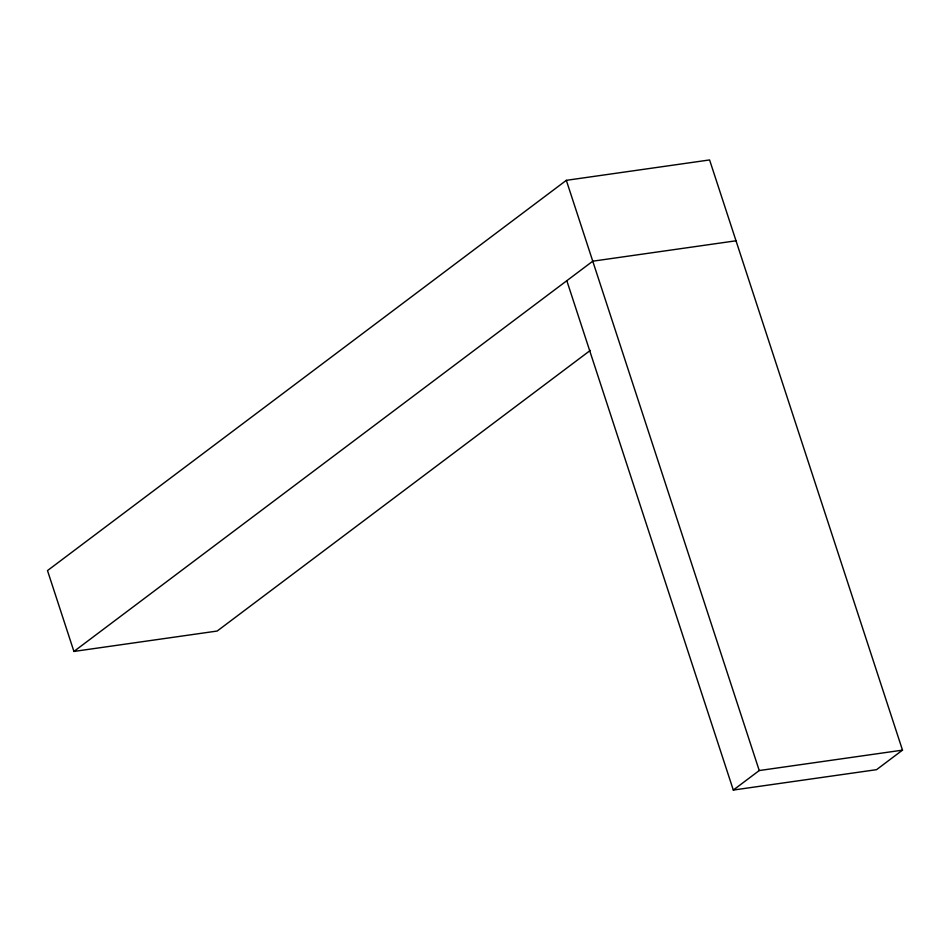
<?xml version="1.0" encoding="UTF-8"?>
<svg xmlns="http://www.w3.org/2000/svg" width="950" height="950" viewBox="0 0 950 950"><rect width="100%" height="100%" fill="white"/><g stroke="black" fill="none" stroke-linecap="round" stroke-linejoin="round"><path stroke-width="1.43" d="M566.817 280.701L733.305 790.056L876.553 769.666L902.5 750.144L709.591 159.944L566.331 180.334L47.5 570.582L73.922 651.439L217.182 631.038L590.318 350.384M73.922 651.439L592.764 261.191L736.012 240.789M733.305 790.056L759.24 770.545L902.5 750.144M566.331 180.334L759.24 770.545"/></g></svg>
